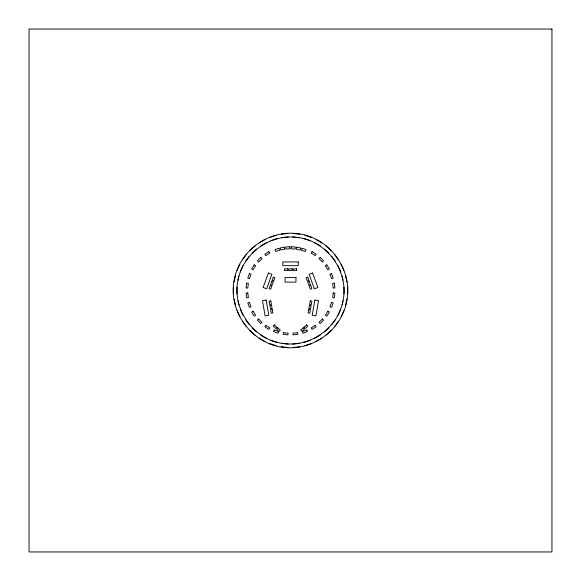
<?xml version="1.0" encoding="UTF-8"?>
<svg xmlns="http://www.w3.org/2000/svg" width="581" height="581" viewBox="0 0 581 581"><rect width="100%" height="100%" fill="white"/><g stroke="black" fill="none" stroke-linecap="round" stroke-linejoin="round"><path stroke-width="0.87" d="M281.153 346.755L287.944 347.467M293.056 233.533L299.847 234.245M237.992 280.209L238.878 276.04M342.122 304.96L343.008 300.791M269.664 343.582L276.157 345.688M304.843 235.312L311.336 237.418M240.236 271.857L243.018 265.626M337.982 315.374L340.764 309.143M259.082 338.091L264.994 341.505M316.006 239.495L321.918 242.909M245.712 261.123L249.227 256.294M331.773 324.706L335.288 319.877M249.874 330.516L254.95 335.084M326.05 245.916L331.126 250.484M252.169 253.025L256.606 249.031M324.394 331.969L328.831 327.974M242.444 321.199L246.453 326.718M334.547 254.282L338.556 259.801M260.796 245.879L266.708 242.466M314.292 338.534L320.204 335.121M237.113 310.537L239.888 316.768M341.112 264.232L343.887 270.463M270.724 240.672L277.217 238.566M303.783 342.434L310.276 340.328M234.114 298.997L235.53 305.671M345.47 275.329L346.886 282.003M281.516 237.651L288.299 236.939M292.701 344.061L299.484 343.349M233.577 287.087L233.577 293.913M347.423 287.087L347.423 293.913M292.701 236.939L299.484 237.651M281.516 343.349L288.299 344.061M235.53 275.329L234.114 282.003M346.886 298.997L345.47 305.671M303.783 238.566L310.276 240.672M270.724 340.328L277.217 342.434M239.888 264.232L237.113 270.463M343.887 310.537L341.112 316.768M314.292 242.466L320.204 245.879M260.796 335.121L266.708 338.534M246.453 254.282L242.444 259.801M338.556 321.199L334.547 326.718M324.394 249.031L328.831 253.025M252.169 327.974L256.606 331.969M254.95 245.916L249.874 250.484M331.126 330.516L326.05 335.084M331.773 256.294L335.288 261.123M245.712 319.877L249.227 324.706M264.994 239.495L259.082 242.909M321.918 338.091L316.006 341.505M337.982 265.626L340.764 271.857M240.236 309.143L243.018 315.374M276.157 235.312L269.664 237.418M311.336 343.582L304.843 345.688M342.122 276.04L343.008 280.209M237.992 300.791L238.878 304.96M287.944 233.533L281.153 234.245M299.847 346.755L293.056 347.467M343.996 287.087L343.996 293.913M237.004 287.087L237.004 293.913M291.204 246.751L291.074 248.791L295.163 249.046L295.286 247.005L291.204 246.751M234.47 278.589C227.062 310.595 251.784 344.62 284.516 347.467C312.796 350.699 340.858 330.313 346.53 302.41C353.938 270.405 329.216 236.38 296.484 233.533C268.204 230.301 240.142 250.687 234.47 278.589M238.174 279.374C231.253 309.274 254.34 341.047 284.908 343.705C311.329 346.719 337.532 327.684 342.826 301.626C349.747 271.726 326.66 239.953 296.092 237.295C269.671 234.281 243.468 253.316 238.174 279.374M246.649 283.158L246.119 287.9L247.811 288.096L248.348 283.346L246.649 283.158M283.346 332.652L283.158 334.351L287.9 334.881L288.096 333.189L283.346 332.652M333.189 292.904L332.652 297.654L334.351 297.842L334.881 293.1L333.189 292.904M308.7 309.542L308.104 312.905L309.782 313.203L310.377 309.84L308.7 309.542M309.462 305.214L308.867 308.576L310.544 308.874L311.14 305.512L309.462 305.214M310.225 300.885L309.629 304.248L311.314 304.546L311.903 301.183L310.225 300.885M314.866 300.057L312.186 315.251L315.868 315.897L318.548 300.704L314.866 300.057M296.68 247.179L296.295 249.191L300.319 249.961L300.704 247.949L296.68 247.179M302.062 248.298L301.43 250.244L305.323 251.508L305.955 249.561L302.062 248.298M249.387 273.586L247.804 278.088L249.416 278.655L250.992 274.145L249.387 273.586M274.145 330.008L273.586 331.613L278.088 333.196L278.655 331.584L274.145 330.008M331.584 302.345L330.008 306.855L331.613 307.414L333.196 302.912L331.584 302.345M268.386 273.005L263.113 287.508L266.621 288.786L271.901 274.283L268.386 273.005M270.252 285.416L269.083 288.626L270.688 289.207L271.857 285.997L270.252 285.416M271.755 281.284L270.586 284.494L272.191 285.075L273.36 281.872L271.755 281.284M273.259 277.152L272.09 280.362L273.695 280.943L274.864 277.74L273.259 277.152M254.18 264.856L251.638 268.901L253.084 269.809L255.625 265.764L254.18 264.856M265.764 325.375L264.856 326.82L268.901 329.362L269.809 327.916L265.764 325.375M312.099 251.638L311.191 253.084L315.236 255.625L316.144 254.18L312.099 251.638M327.916 311.191L325.375 315.236L326.82 316.144L329.362 312.099L327.916 311.191M274.312 324.917L273.201 326.217L275.801 328.432L276.905 327.132L274.312 324.917M277.653 327.771L276.549 329.064L279.149 331.279L280.253 329.979L277.653 327.771M260.796 257.419L257.419 260.796L258.625 262.002L262.002 258.625L260.796 257.419M258.625 318.998L257.419 320.204L260.796 323.581L262.002 322.375L258.625 318.998M320.204 257.419L318.998 258.625L322.375 262.002L323.581 260.796L320.204 257.419M322.375 318.998L318.998 322.375L320.204 323.581L323.581 320.204L322.375 318.998M303.347 327.771L300.747 329.979L301.851 331.279L304.451 329.064L303.347 327.771M306.688 324.917L304.095 327.132L305.199 328.432L307.799 326.217L306.688 324.917M268.901 251.638L264.856 254.18L265.764 255.625L269.809 253.084L268.901 251.638M253.084 311.191L251.638 312.099L254.18 316.144L255.625 315.236L253.084 311.191M326.82 264.856L325.375 265.764L327.916 269.809L329.362 268.901L326.82 264.856M315.236 325.375L311.191 327.916L312.099 329.362L316.144 326.82L315.236 325.375M312.614 273.005L309.099 274.283L314.379 288.786L317.887 287.508L312.614 273.005M307.741 277.152L306.136 277.74L307.305 280.943L308.91 280.362L307.741 277.152M309.245 281.284L307.639 281.872L308.809 285.075L310.414 284.494L309.245 281.284M310.748 285.416L309.143 285.997L310.312 289.207L311.917 288.626L310.748 285.416M249.416 302.345L247.804 302.912L249.387 307.414L250.992 306.855L249.416 302.345M331.613 273.586L330.008 274.145L331.584 278.655L333.196 278.088L331.613 273.586M306.855 330.008L302.345 331.584L302.912 333.196L307.414 331.613L306.855 330.008M278.938 248.298L275.045 249.561L275.677 251.508L279.57 250.244L278.938 248.298M284.32 247.179L280.296 247.949L280.681 249.961L284.705 249.191L284.32 247.179M266.134 300.057L262.452 300.704L265.132 315.897L268.814 315.251L266.134 300.057M270.775 300.885L269.097 301.183L269.686 304.546L271.371 304.248L270.775 300.885M271.538 305.214L269.86 305.512L270.455 308.874L272.133 308.576L271.538 305.214M272.3 309.542L270.623 309.84L271.218 313.203L272.896 312.905L272.3 309.542M247.811 292.904L246.119 293.1L246.649 297.842L248.348 297.654L247.811 292.904M334.351 283.158L332.652 283.346L333.189 288.096L334.881 287.9L334.351 283.158M297.654 332.652L292.904 333.189L293.1 334.881L297.842 334.351L297.654 332.652M289.796 246.751L285.714 247.005L285.837 249.046L289.926 248.791L289.796 246.751M551.95 29.05L29.05 29.05L29.05 551.95L551.95 551.95L551.95 29.05M298.213 261.929L282.787 261.929L282.787 265.67L298.213 265.67L298.213 261.929M287.813 268.843L284.399 268.843L284.399 270.55L287.813 270.55L287.813 268.843M292.207 268.843L288.793 268.843L288.793 270.55L292.207 270.55L292.207 268.843M296.6 268.843L293.187 268.843L293.187 270.55L296.6 270.55L296.6 268.843M295.961 277.507L285.039 277.507L285.039 282.126L295.961 282.126L295.961 277.507"/></g></svg>
